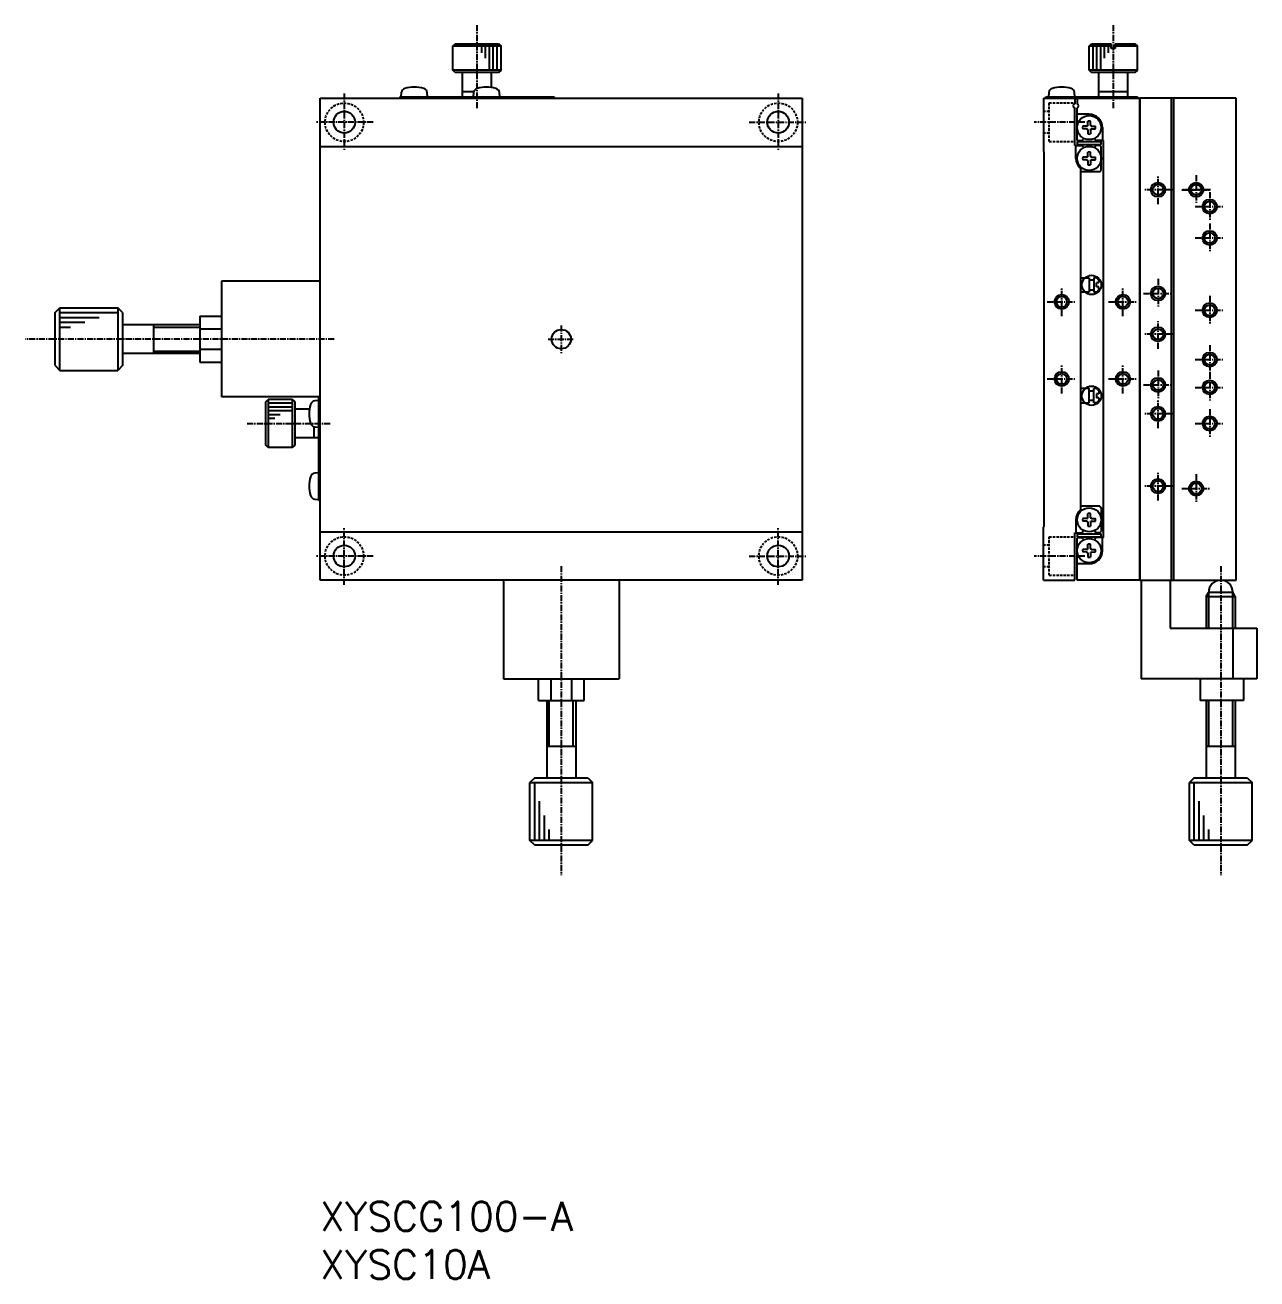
# Model space of a CAD drawing. Extents: x 2361 to 2904, y -716 to -378.
# Drawn here: x 2360.7 to 2616.2, y -714.1 to -453.9 of the extents above; entities that cross this region are included whole.
import ezdxf

# ---------------------------------------------------------------- set-up
doc = ezdxf.new("R2010")
doc.units = 0
doc.linetypes.add('CENTER', pattern=[2, 1.25, -0.25, 0.25, -0.25])
doc.linetypes.add('DASHED', pattern=[0.75, 0.5, -0.25])
doc.layers.get('0').update_dxf_attribs({"linetype": 'CONTINUOUS'})
doc.layers.add('CENTER', color=1, linetype='CENTER')
doc.styles.get("Standard").update_dxf_attribs({"font": 'TXT', "bigfont": 'BIGFONT'})

msp = doc.modelspace()

# ---------------------------------------------------------------- linework, layer by layer
at = {"color": 7, "linetype": 'CONTINUOUS'}
for p, q in [((2449.44, -458.25), (2449.94, -457.75)), ((2449.94, -457.75), (2458.94, -457.75)), ((2458.94, -457.75), (2459.44, -458.25)), ((2581.44, -458.25), (2581.94, -457.75)), ((2581.94, -457.75), (2586.04, -457.75)), ((2586.04, -458.75), (2586.04, -457.75)), ((2586.84, -457.75), (2590.94, -457.75)), ((2586.84, -457.75), (2586.84, -458.75)), ((2590.94, -457.75), (2591.44, -458.25)), ((2449.44, -463.25), (2449.44, -458.25)), ((2459.44, -463.25), (2459.44, -458.25)), ((2581.44, -463.25), (2581.44, -458.25)), ((2586.84, -458.75), (2586.04, -458.75)), ((2591.44, -463.25), (2591.44, -458.25)), ((2449.94, -463.75), (2449.44, -463.25)), ((2458.94, -463.75), (2449.94, -463.75)), ((2451.44, -468.75), (2451.44, -463.75)), ((2457.44, -466.82), (2457.44, -463.75)), ((2459.44, -463.25), (2458.94, -463.75)), ((2581.94, -463.75), (2581.44, -463.25)), ((2590.94, -463.75), (2581.94, -463.75)), ((2583.44, -468.75), (2583.44, -463.75)), ((2589.44, -468.75), (2589.44, -463.75)), ((2591.44, -463.25), (2590.94, -463.75)), ((2438.76, -467.9), (2438.69, -468.75)), ((2444.19, -468.75), (2444.12, -467.9)), ((2453.79, -467.75), (2451.44, -467.75)), ((2453.76, -467.9), (2453.69, -468.75)), ((2459.19, -468.75), (2459.12, -467.9)), ((2573.06, -467.9), (2572.99, -468.75)), ((2578.49, -468.75), (2578.42, -467.9)), ((2589.44, -467.75), (2583.44, -467.75)), ((2421.94, -469.05), (2521.94, -469.05)), ((2421.94, -569.05), (2421.94, -469.05)), ((2438.44, -468.75), (2470.44, -468.75)), ((2438.44, -468.75), (2438.44, -469.05)), ((2470.44, -468.75), (2470.44, -469.05)), ((2521.94, -469.05), (2521.94, -569.05)), ((2571.94, -469.05), (2571.94, -480.05)), ((2571.94, -469.05), (2591.94, -469.05)), ((2572.44, -468.75), (2591.44, -468.75)), ((2572.44, -469.05), (2572.44, -468.75)), ((2578.44, -469.05), (2578.44, -470.2)), ((2578.94, -469.05), (2578.94, -470.2)), ((2591.44, -468.75), (2591.44, -469.05)), ((2591.94, -469.05), (2591.94, -569.05)), ((2591.94, -569.05), (2591.94, -469.05)), ((2611.94, -469.05), (2591.94, -469.05)), ((2598.44, -469.05), (2598.44, -569.05)), ((2598.94, -469.05), (2598.94, -569.05)), ((2611.94, -569.05), (2611.94, -469.05)), ((2578.44, -478.86), (2578.44, -471.12)), ((2578.94, -477.86), (2578.94, -471.12)), ((2581.44, -472.4), (2578.94, -472.4)), ((2580.94, -474.88), (2580.11, -474.89)), ((2580.94, -475.43), (2580.11, -475.41)), ((2580.94, -474.88), (2581.1, -474.8)), ((2580.94, -475.43), (2581.1, -475.5)), ((2581.16, -474.67), (2581.1, -474.8)), ((2581.16, -475.63), (2581.1, -475.5)), ((2581.16, -474.67), (2581.18, -473.83)), ((2581.16, -475.63), (2581.18, -476.48)), ((2581.71, -474.67), (2581.7, -473.83)), ((2581.71, -475.63), (2581.7, -476.48)), ((2581.71, -474.67), (2581.77, -474.8)), ((2581.71, -475.63), (2581.77, -475.5)), ((2581.94, -474.88), (2581.77, -474.8)), ((2581.94, -475.43), (2581.77, -475.5)), ((2581.94, -474.88), (2582.76, -474.89)), ((2581.94, -475.43), (2582.76, -475.41)), ((2584.19, -475.15), (2584.19, -477.85)), ((2578.94, -477.85), (2580.02, -477.85)), ((2578.94, -478.05), (2583.94, -478.05)), ((2578.94, -478.05), (2578.94, -478.65)), ((2578.94, -478.65), (2583.94, -478.65)), ((2584.44, -477.85), (2582.85, -477.85)), ((2583.94, -478.65), (2583.94, -478.05)), ((2584.44, -560.24), (2584.44, -477.85)), ((2421.94, -479.05), (2521.94, -479.05)), ((2572.14, -480.25), (2571.94, -480.05)), ((2572.14, -557.84), (2572.14, -480.25)), ((2578.44, -478.85), (2580.02, -478.85)), ((2578.69, -481.55), (2578.69, -478.85)), ((2580.94, -481.28), (2580.11, -481.29)), ((2580.94, -481.28), (2581.1, -481.2)), ((2581.16, -481.07), (2581.1, -481.2)), ((2581.16, -481.07), (2581.18, -480.23)), ((2581.71, -481.07), (2581.7, -480.23)), ((2581.71, -481.07), (2581.77, -481.2)), ((2581.94, -481.28), (2581.77, -481.2)), ((2581.94, -481.28), (2582.76, -481.29)), ((2583.64, -478.85), (2582.85, -478.85)), ((2583.64, -478.85), (2583.94, -479.15)), ((2583.94, -484.05), (2583.94, -479.15)), ((2579.64, -483.63), (2579.64, -554.47)), ((2580.94, -481.83), (2580.11, -481.81)), ((2580.94, -481.83), (2581.1, -481.9)), ((2581.16, -482.03), (2581.1, -481.9)), ((2581.16, -482.03), (2581.18, -482.88)), ((2581.71, -482.03), (2581.7, -482.88)), ((2581.71, -482.03), (2581.77, -481.9)), ((2581.94, -481.83), (2581.77, -481.9)), ((2581.94, -481.83), (2582.76, -481.81)), ((2583.64, -484.35), (2579.64, -484.35)), ((2583.64, -484.35), (2583.94, -484.05)), ((2421.94, -507.05), (2401.44, -507.05)), ((2401.44, -507.05), (2401.44, -531.05)), ((2579.64, -506.3), (2581.44, -506.3)), ((2581.44, -506.3), (2581.44, -509.3)), ((2582.44, -506.8), (2581.44, -506.8)), ((2582.44, -506.3), (2582.44, -509.3)), ((2582.94, -506.3), (2582.44, -506.3)), ((2582.94, -506.3), (2583.44, -506.8)), ((2583.44, -507.4), (2583.44, -506.8)), ((2581.44, -509.3), (2579.64, -509.3)), ((2581.44, -508.8), (2582.44, -508.8)), ((2582.94, -509.3), (2582.44, -509.3)), ((2583.44, -507.4), (2582.94, -507.4)), ((2582.94, -508.2), (2582.94, -507.4)), ((2583.44, -508.2), (2582.94, -508.2)), ((2582.94, -509.3), (2583.44, -508.8)), ((2583.44, -508.8), (2583.44, -508.2)), ((2366.94, -513.55), (2367.94, -512.55)), ((2366.94, -524.55), (2366.94, -513.55)), ((2367.94, -512.55), (2379.94, -512.55)), ((2380.94, -513.55), (2379.94, -512.55)), ((2380.94, -513.55), (2380.94, -524.55)), ((2396.94, -514.3), (2401.44, -514.3)), ((2396.94, -514.3), (2396.94, -523.8)), ((2396.94, -516.05), (2380.94, -516.05)), ((2387.44, -522.05), (2387.44, -516.05)), ((2396.94, -516.93), (2401.44, -516.93)), ((2396.94, -522.05), (2380.94, -522.05)), ((2401.44, -521.17), (2396.94, -521.17)), ((2366.94, -524.55), (2367.94, -525.55)), ((2380.94, -524.55), (2379.94, -525.55)), ((2396.94, -523.8), (2401.44, -523.8)), ((2367.94, -525.55), (2379.94, -525.55)), ((2581.44, -529.3), (2579.64, -529.3)), ((2581.44, -532.3), (2581.44, -529.3)), ((2581.44, -529.8), (2582.44, -529.8)), ((2582.44, -532.3), (2582.44, -529.3)), ((2582.94, -529.3), (2582.44, -529.3)), ((2582.94, -529.3), (2583.44, -529.8)), ((2582.94, -530.4), (2582.94, -531.2)), ((2583.44, -530.4), (2582.94, -530.4)), ((2583.44, -529.8), (2583.44, -530.4)), ((2421.94, -531.05), (2401.44, -531.05)), ((2410.64, -532.05), (2411.14, -531.55)), ((2410.64, -541.05), (2410.64, -532.05)), ((2416.14, -531.55), (2411.14, -531.55)), ((2416.14, -531.55), (2416.64, -532.05)), ((2416.64, -532.05), (2416.64, -541.05)), ((2421.64, -531.8), (2420.79, -531.88)), ((2421.64, -552.55), (2421.64, -531.05)), ((2579.64, -532.3), (2581.44, -532.3)), ((2582.44, -531.8), (2581.44, -531.8)), ((2582.94, -532.3), (2582.44, -532.3)), ((2583.44, -531.2), (2582.94, -531.2)), ((2582.94, -532.3), (2583.44, -531.8)), ((2583.44, -531.2), (2583.44, -531.8)), ((2419.71, -533.55), (2416.64, -533.55)), ((2420.64, -537.2), (2420.64, -539.55)), ((2420.79, -537.23), (2421.64, -537.3)), ((2411.14, -541.55), (2410.64, -541.05)), ((2416.64, -541.05), (2416.14, -541.55)), ((2421.64, -539.55), (2416.64, -539.55)), ((2416.14, -541.55), (2411.14, -541.55)), ((2421.64, -546.8), (2420.79, -546.88)), ((2420.79, -552.23), (2421.64, -552.3)), ((2421.64, -552.55), (2421.94, -552.55)), ((2583.64, -553.74), (2579.64, -553.74)), ((2583.64, -553.74), (2583.94, -554.04)), ((2583.94, -554.04), (2583.94, -558.94)), ((2578.69, -556.54), (2578.69, -559.24)), ((2580.94, -556.27), (2580.11, -556.28)), ((2580.94, -556.27), (2581.1, -556.2)), ((2581.16, -556.06), (2581.1, -556.2)), ((2581.16, -556.06), (2581.18, -555.22)), ((2581.71, -556.06), (2581.7, -555.22)), ((2581.71, -556.06), (2581.77, -556.2)), ((2581.94, -556.27), (2581.77, -556.2)), ((2581.94, -556.27), (2582.76, -556.28)), ((2421.94, -559.05), (2521.94, -559.05)), ((2572.14, -557.84), (2571.94, -558.04)), ((2571.94, -569.05), (2571.94, -558.04)), ((2578.44, -559.24), (2580.02, -559.24)), ((2578.44, -569.05), (2578.44, -559.25)), ((2580.94, -556.82), (2580.11, -556.8)), ((2580.94, -556.82), (2581.1, -556.89)), ((2581.16, -557.03), (2581.1, -556.89)), ((2581.16, -557.03), (2581.18, -557.87)), ((2581.71, -557.03), (2581.7, -557.87)), ((2581.71, -557.03), (2581.77, -556.89)), ((2581.94, -556.82), (2581.77, -556.89)), ((2581.94, -556.82), (2582.76, -556.8)), ((2583.64, -559.24), (2582.85, -559.24)), ((2583.64, -559.24), (2583.94, -558.94)), ((2578.94, -559.44), (2583.94, -559.44)), ((2578.94, -559.44), (2578.94, -560.04)), ((2578.94, -560.04), (2583.94, -560.04)), ((2578.94, -560.24), (2580.02, -560.24)), ((2578.94, -569.05), (2578.94, -560.25)), ((2581.16, -562.46), (2581.18, -561.62)), ((2581.71, -562.46), (2581.7, -561.62)), ((2584.44, -560.24), (2582.85, -560.24)), ((2583.94, -560.04), (2583.94, -559.44)), ((2584.19, -562.94), (2584.19, -560.24)), ((2580.94, -562.67), (2580.11, -562.68)), ((2580.94, -563.22), (2580.11, -563.2)), ((2580.94, -562.67), (2581.1, -562.6)), ((2580.94, -563.22), (2581.1, -563.29)), ((2581.16, -562.46), (2581.1, -562.6)), ((2581.16, -563.43), (2581.1, -563.29)), ((2581.16, -563.43), (2581.18, -564.27)), ((2581.71, -563.43), (2581.7, -564.27)), ((2581.71, -562.46), (2581.77, -562.6)), ((2581.71, -563.43), (2581.77, -563.29)), ((2581.94, -562.67), (2581.77, -562.6)), ((2581.94, -563.22), (2581.77, -563.29)), ((2581.94, -562.67), (2582.76, -562.68)), ((2581.94, -563.22), (2582.76, -563.2)), ((2581.44, -565.69), (2578.94, -565.69)), ((2521.94, -569.05), (2421.94, -569.05)), ((2459.94, -569.05), (2459.94, -589.55)), ((2483.94, -569.05), (2483.94, -589.55)), ((2571.94, -569.05), (2578.44, -569.05)), ((2591.94, -569.05), (2578.94, -569.05)), ((2591.94, -569.05), (2611.94, -569.05)), ((2592.24, -569.05), (2592.24, -589.55)), ((2598.24, -569.05), (2598.24, -579.05)), ((2605.74, -572.42), (2606.24, -571.55)), ((2606.24, -571.55), (2611.24, -571.55)), ((2611.74, -572.42), (2611.24, -571.55)), ((2605.74, -572.42), (2611.74, -572.42)), ((2605.74, -572.42), (2605.74, -579.05)), ((2611.74, -572.42), (2611.74, -579.05)), ((2598.24, -579.05), (2616.24, -579.05)), ((2611.24, -579.05), (2611.24, -589.55)), ((2616.24, -579.05), (2616.24, -589.55)), ((2459.94, -589.55), (2483.94, -589.55)), ((2467.19, -594.05), (2467.19, -589.55)), ((2469.82, -594.05), (2469.82, -589.55)), ((2474.06, -589.55), (2474.06, -594.05)), ((2476.69, -594.05), (2476.69, -589.55)), ((2616.24, -589.55), (2592.24, -589.55)), ((2604.49, -589.55), (2604.49, -594.05)), ((2613.49, -589.55), (2613.49, -594.05)), ((2467.19, -594.05), (2476.69, -594.05)), ((2468.94, -594.05), (2468.94, -610.05)), ((2474.94, -594.05), (2474.94, -610.05)), ((2613.49, -594.05), (2604.49, -594.05)), ((2605.74, -594.05), (2605.74, -610.05)), ((2611.74, -594.05), (2611.74, -610.05)), ((2474.94, -603.55), (2468.94, -603.55)), ((2611.74, -603.55), (2605.74, -603.55)), ((2466.44, -610.05), (2465.44, -611.05)), ((2465.44, -623.05), (2465.44, -611.05)), ((2466.44, -610.05), (2477.44, -610.05)), ((2477.44, -610.05), (2478.44, -611.05)), ((2478.44, -623.05), (2478.44, -611.05)), ((2603.24, -610.05), (2602.24, -611.05)), ((2602.24, -623.05), (2602.24, -611.05)), ((2603.24, -610.05), (2614.24, -610.05)), ((2614.24, -610.05), (2615.24, -611.05)), ((2615.24, -623.05), (2615.24, -611.05)), ((2466.44, -624.05), (2465.44, -623.05)), ((2477.44, -624.05), (2466.44, -624.05)), ((2477.44, -624.05), (2478.44, -623.05)), ((2603.24, -624.05), (2602.24, -623.05)), ((2614.24, -624.05), (2603.24, -624.05)), ((2614.24, -624.05), (2615.24, -623.05))]:
    msp.add_line(p, q, dxfattribs=at)
at = {"color": 3, "linetype": 'CONTINUOUS'}
for p, q in [((2459.44, -458.25), (2449.44, -458.25)), ((2455.44, -459.62), (2455.44, -458.25)), ((2456.24, -460.75), (2456.24, -458.25)), ((2457.04, -463.25), (2457.04, -458.25)), ((2457.84, -463.25), (2457.84, -458.25)), ((2458.64, -463.25), (2458.64, -458.25)), ((2586.04, -458.25), (2581.44, -458.25)), ((2582.24, -463.25), (2582.24, -458.25)), ((2583.04, -463.25), (2583.04, -458.25)), ((2583.84, -463.25), (2583.84, -458.25)), ((2584.64, -460.75), (2584.64, -458.25)), ((2585.44, -459.62), (2585.44, -458.25)), ((2591.44, -458.25), (2586.84, -458.25)), ((2459.44, -463.25), (2449.44, -463.25)), ((2591.44, -463.25), (2581.44, -463.25)), ((2367.94, -525.55), (2367.94, -512.55)), ((2367.94, -513.55), (2379.94, -513.55)), ((2367.94, -514.55), (2376.06, -514.55)), ((2379.94, -512.55), (2379.94, -525.55)), ((2367.94, -515.55), (2373.11, -515.55)), ((2367.94, -516.55), (2370.17, -516.55)), ((2387.44, -516.55), (2396.94, -516.55)), ((2387.44, -521.55), (2396.94, -521.55)), ((2411.14, -531.55), (2411.14, -541.55)), ((2416.14, -532.35), (2411.14, -532.35)), ((2416.14, -533.15), (2411.14, -533.15)), ((2416.14, -531.55), (2416.14, -541.55)), ((2416.14, -533.95), (2411.14, -533.95)), ((2413.64, -534.75), (2411.14, -534.75)), ((2412.51, -535.55), (2411.14, -535.55)), ((2606.24, -579.05), (2606.24, -571.55)), ((2611.24, -579.05), (2611.24, -571.55)), ((2469.44, -603.55), (2469.44, -594.05)), ((2474.44, -603.55), (2474.44, -594.05)), ((2606.24, -603.55), (2606.24, -594.05)), ((2611.24, -603.55), (2611.24, -594.05)), ((2465.44, -611.05), (2478.44, -611.05)), ((2466.44, -623.05), (2466.44, -611.05)), ((2602.24, -611.05), (2615.24, -611.05)), ((2603.24, -623.05), (2603.24, -611.05)), ((2467.44, -623.05), (2467.44, -614.93)), ((2604.24, -623.05), (2604.24, -614.93)), ((2468.44, -623.05), (2468.44, -617.88)), ((2605.24, -623.05), (2605.24, -617.88)), ((2469.44, -623.05), (2469.44, -620.82)), ((2606.24, -623.05), (2606.24, -620.82)), ((2478.44, -623.05), (2465.44, -623.05)), ((2615.24, -623.05), (2602.24, -623.05))]:
    msp.add_line(p, q, dxfattribs=at)
at = {"color": 3, "linetype": 'DASHED'}
for p, q in [((2573.14, -478.05), (2573.14, -470.05)), ((2573.14, -470.05), (2578.44, -470.05)), ((2573.14, -471.8), (2571.94, -471.8)), ((2573.14, -476.3), (2571.94, -476.3)), ((2573.14, -478.05), (2578.44, -478.05)), ((2573.14, -561.79), (2571.94, -561.79)), ((2573.14, -568.04), (2573.14, -560.04)), ((2573.14, -560.04), (2578.44, -560.04)), ((2573.14, -566.29), (2571.94, -566.29)), ((2573.14, -568.04), (2578.44, -568.04))]:
    msp.add_line(p, q, dxfattribs=at)
for centre in [(2426.94, -474.05), (2516.94, -474.05), (2426.94, -564.05), (2516.94, -564.05)]:
    msp.add_circle(centre, 4, dxfattribs=at)
at = {"color": 7, "linetype": 'CONTINUOUS'}
for centre, radius in [((2426.94, -474.05), 2.25), ((2516.94, -474.05), 2.25), ((2581.44, -475.15), 2.5), ((2581.44, -481.55), 2.5), ((2595.74, -488.05), 1.1), ((2603.64, -488.05), 1.1), ((2606.44, -491.55), 1.1), ((2606.44, -498.05), 1.1), ((2595.74, -509.55), 1.1), ((2575.74, -511.3), 1.1), ((2588.44, -511.3), 1.1), ((2606.44, -513.05), 1.1), ((2471.94, -519.05), 2), ((2595.74, -518.05), 1.1), ((2606.44, -523.3), 1.1), ((2575.74, -527.3), 1.1), ((2588.44, -527.3), 1.1), ((2595.74, -528.55), 1.1), ((2606.44, -529.05), 1.1), ((2595.74, -534.55), 1.1), ((2606.44, -536.55), 1.1), ((2595.74, -549.55), 1.1), ((2603.64, -550.05), 1.1), ((2581.44, -556.54), 2.5), ((2426.94, -564.05), 2.25), ((2516.94, -564.05), 2.25), ((2581.44, -562.94), 2.5)]:
    msp.add_circle(centre, radius, dxfattribs=at)
at = {"color": 3, "linetype": 'CONTINUOUS'}
for centre, radius in [((2595.74, -488.05), 1.5), ((2603.64, -488.05), 1.5), ((2606.44, -491.55), 1.5), ((2606.44, -498.05), 1.5), ((2581.94, -507.8), 2), ((2575.74, -511.3), 1.5), ((2588.44, -511.3), 1.5), ((2595.74, -509.55), 1.5), ((2606.44, -513.05), 1.5), ((2595.74, -518.05), 1.5), ((2606.44, -523.3), 1.5), ((2575.74, -527.3), 1.5), ((2588.44, -527.3), 1.5), ((2595.74, -528.55), 1.5), ((2606.44, -529.05), 1.5), ((2581.94, -530.8), 2), ((2595.74, -534.55), 1.5), ((2606.44, -536.55), 1.5), ((2595.74, -549.55), 1.5), ((2603.64, -550.05), 1.5)]:
    msp.add_circle(centre, radius, dxfattribs=at)
at = {"color": 7, "linetype": 'CONTINUOUS'}
for centre, radius, start, end in [((2439.76, -467.99), 1, 106.257, 175), ((2441.44, -473.75), 7, 73.743, 106.257), ((2443.12, -467.99), 1, 5, 73.743), ((2454.76, -467.99), 1, 106.257, 175), ((2456.44, -473.75), 7, 73.743, 106.257), ((2458.12, -467.99), 1, 5, 73.743), ((2574.06, -467.99), 1, 106.257, 175), ((2575.74, -473.75), 7, 73.743, 106.257), ((2577.42, -467.99), 1, 5, 73.743), ((2578.64, -470.66), 0.5, 113.5782, 246.4219), ((2578.74, -470.66), 0.5, 293.5782, 66.4219), ((2581.44, -475.15), 2.75, 0, 90), ((2581.44, -475.15), 1.35, 168.8959, 191.1041), ((2581.44, -475.15), 1.35, 78.8959, 101.1041), ((2581.44, -475.15), 1.35, 348.8959, 11.1041), ((2581.44, -478.35), 1.5, 139.4584, 168.463), ((2581.44, -478.35), 1.5, 191.537, 220.5416), ((2581.44, -475.15), 1.35, 258.8959, 281.1041), ((2581.44, -478.35), 1.5, 11.5369, 40.5416), ((2581.44, -478.35), 1.5, 319.4584, 348.463), ((2581.44, -481.55), 1.35, 168.8959, 191.1041), ((2581.44, -481.55), 1.35, 78.8959, 101.1041), ((2581.44, -481.55), 1.35, 348.8959, 11.1041), ((2581.44, -481.55), 2.75, 180, 229.1149), ((2581.44, -481.55), 1.35, 258.8959, 281.1041), ((2426.64, -534.55), 7, 163.743, 196.257), ((2420.88, -532.87), 1, 95, 163.743), ((2420.88, -536.23), 1, 196.257, 265), ((2426.64, -549.55), 7, 163.743, 196.257), ((2420.88, -547.87), 1, 95, 163.743), ((2420.88, -551.23), 1, 196.257, 265), ((2581.44, -556.54), 2.75, 130.8851, 180), ((2581.44, -556.54), 1.35, 168.8959, 191.1041), ((2581.44, -556.54), 1.35, 78.8959, 101.1041), ((2581.44, -556.54), 1.35, 348.8959, 11.1041), ((2581.44, -559.74), 1.5, 139.4584, 168.463), ((2581.44, -556.54), 1.35, 258.8959, 281.1041), ((2581.44, -559.74), 1.5, 11.5369, 40.5416), ((2581.44, -559.74), 1.5, 191.537, 220.5416), ((2581.44, -562.94), 1.35, 78.8959, 101.1041), ((2581.44, -559.74), 1.5, 319.4584, 348.463), ((2581.44, -562.94), 1.35, 168.8959, 191.1041), ((2581.44, -562.94), 1.35, 258.8959, 281.1041), ((2581.44, -562.94), 2.75, 270, 360), ((2581.44, -562.94), 1.35, 348.8959, 11.1041), ((2608.74, -571.55), 2.5, 0, 180)]:
    msp.add_arc(centre, radius, start, end, dxfattribs=at)
at = {"layer": 'CENTER', "color": 1, "linetype": 'CENTER'}
for p, q in [((2454.44, -453.88), (2454.44, -471.15)), ((2586.44, -453.88), (2586.44, -471.15)), ((2426.94, -468.05), (2426.94, -480.05)), ((2516.94, -468.05), (2516.94, -480.05)), ((2432.94, -474.05), (2420.94, -474.05)), ((2510.94, -474.05), (2522.94, -474.05)), ((2580.55, -474.05), (2570.04, -474.05)), ((2595.74, -491.05), (2595.74, -485.05)), ((2603.64, -485.05), (2603.64, -491.05)), ((2603.64, -485.05), (2603.64, -491.05)), ((2598.74, -488.05), (2592.74, -488.05)), ((2600.64, -488.05), (2606.64, -488.05)), ((2606.64, -488.05), (2600.64, -488.05)), ((2606.64, -488.05), (2600.64, -488.05)), ((2606.44, -488.55), (2606.44, -494.55)), ((2603.44, -491.55), (2609.44, -491.55)), ((2606.44, -495.05), (2606.44, -501.05)), ((2603.44, -498.05), (2609.44, -498.05)), ((2595.74, -506.55), (2595.74, -512.55)), ((2575.74, -514.3), (2575.74, -508.3)), ((2588.44, -514.3), (2588.44, -508.3)), ((2592.74, -509.55), (2598.74, -509.55)), ((2572.74, -511.3), (2578.74, -511.3)), ((2585.44, -511.3), (2591.44, -511.3)), ((2606.44, -510.05), (2606.44, -516.05)), ((2595.74, -521.05), (2595.74, -515.05)), ((2603.44, -513.05), (2609.44, -513.05)), ((2471.94, -516.23), (2471.94, -522.19)), ((2424.83, -519.05), (2360.72, -519.05)), ((2469.19, -519.05), (2474.59, -519.05)), ((2598.74, -518.05), (2592.74, -518.05)), ((2606.44, -520.3), (2606.44, -526.3)), ((2575.74, -530.3), (2575.74, -524.3)), ((2588.44, -530.3), (2588.44, -524.3)), ((2603.44, -523.3), (2609.44, -523.3)), ((2572.74, -527.3), (2578.74, -527.3)), ((2585.44, -527.3), (2591.44, -527.3)), ((2595.74, -525.55), (2595.74, -531.55)), ((2606.44, -526.05), (2606.44, -532.05)), ((2592.74, -528.55), (2598.74, -528.55)), ((2603.44, -529.05), (2609.44, -529.05)), ((2595.74, -537.55), (2595.74, -531.55)), ((2598.74, -534.55), (2592.74, -534.55)), ((2606.44, -533.55), (2606.44, -539.55)), ((2406.77, -536.55), (2424.03, -536.55)), ((2603.44, -536.55), (2609.44, -536.55)), ((2595.74, -552.55), (2595.74, -546.55)), ((2603.64, -547.05), (2603.64, -553.05)), ((2603.64, -547.05), (2603.64, -553.05)), ((2598.74, -549.55), (2592.74, -549.55)), ((2600.64, -550.05), (2606.64, -550.05)), ((2426.94, -570.05), (2426.94, -558.05)), ((2516.94, -570.05), (2516.94, -558.05)), ((2432.94, -564.05), (2420.94, -564.05)), ((2510.94, -564.05), (2522.94, -564.05)), ((2580.55, -564.05), (2570.04, -564.05)), ((2471.94, -566.16), (2471.94, -630.27)), ((2608.74, -566.16), (2608.74, -630.27))]:
    msp.add_line(p, q, dxfattribs=at)

# ---------------------------------------------------------------- texts
at = {"color": 7, "linetype": 'CONTINUOUS'}
for s, p in [('XYSCG100-A', (2421.94, -704.05)), ('XYSC10A', (2421.94, -714.05))]:
    msp.add_text(s, height=6, dxfattribs=at).set_placement(p)

doc.saveas('drawing.dxf')
